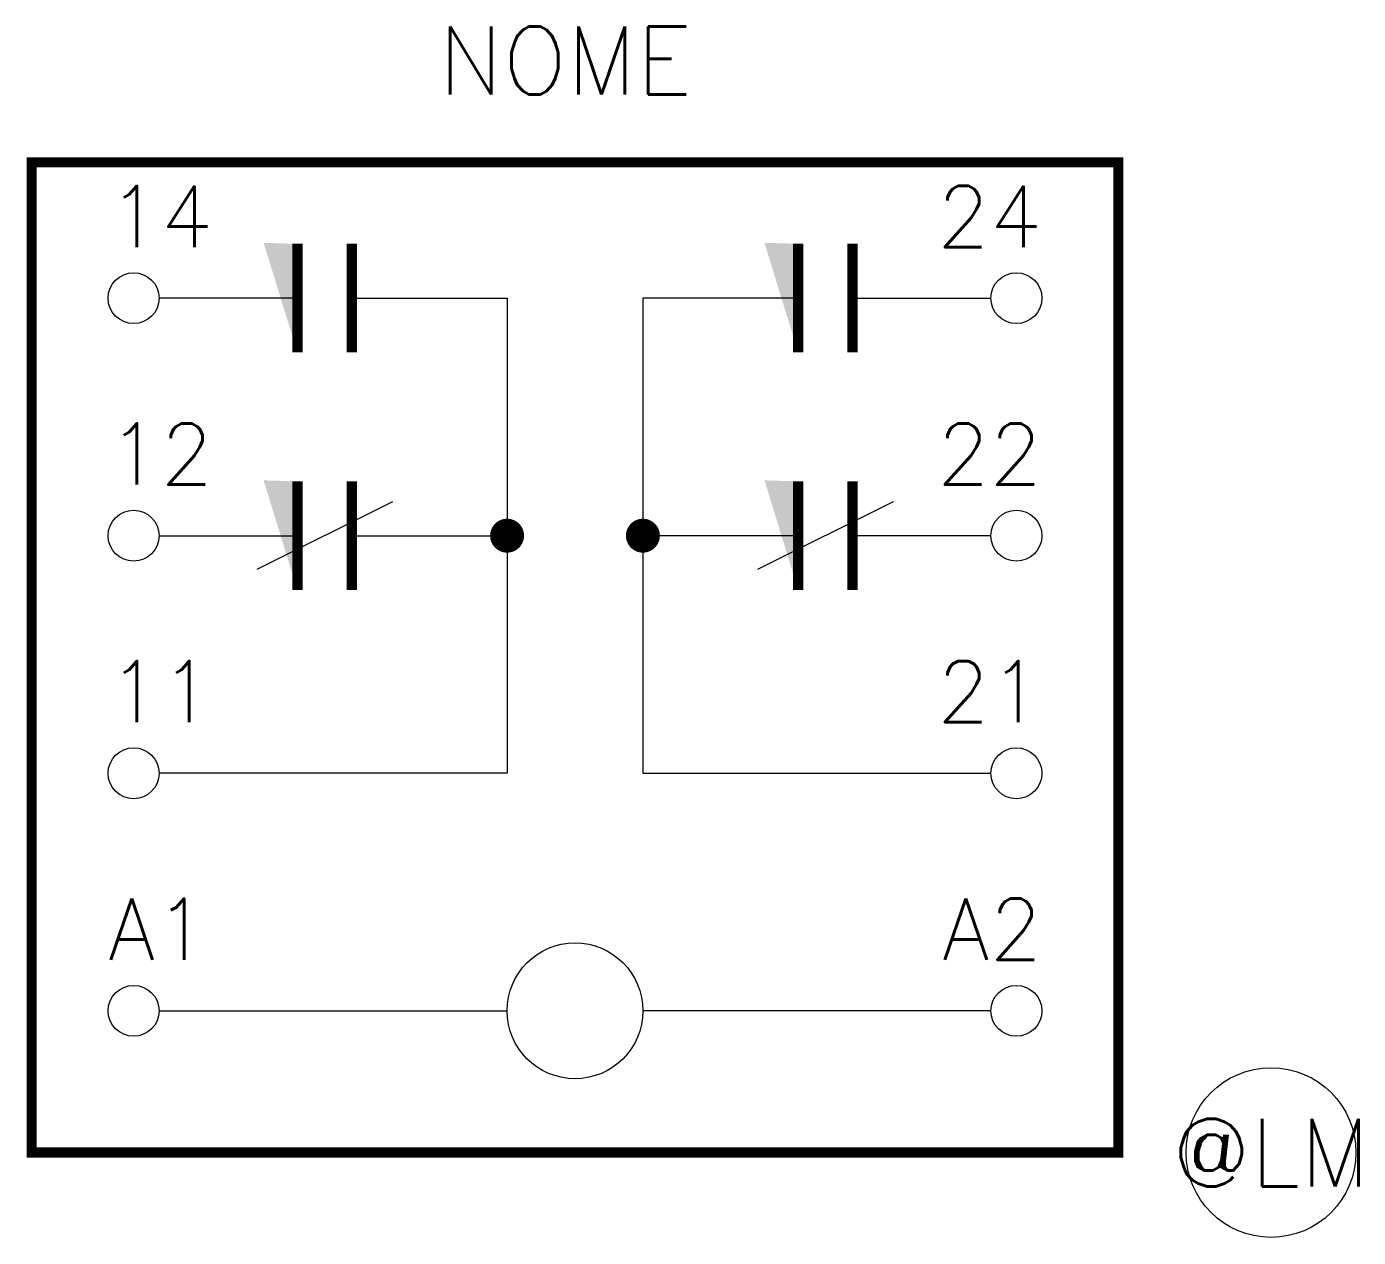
# Model space of a CAD drawing. Header units: millimetres. Extents: x -0.1 to 39.1, y -31.7 to 4.
import ezdxf
from ezdxf.enums import TextEntityAlignment as Align

# ---------------------------------------------------------------- set-up
doc = ezdxf.new("R2010")
doc.units = ezdxf.units.MM
doc.styles.add('ROMANS', font='romans', dxfattribs={"height": 0.2})

msp = doc.modelspace()

# ---------------------------------------------------------------- linework, layer by layer
at = {"color": 5, "const_width": 0.3}
msp.add_lwpolyline([(0, 0), (32, 0), (32, -29.176), (0, -29.176)], close=True, dxfattribs=at)
at = {"const_width": 0.3}
for points in [[(7.825, -5.6), (7.825, -2.4)], [(9.425, -5.6), (9.425, -2.4)], [(22.575, -5.6), (22.575, -2.4)], [(24.175, -5.6), (24.175, -2.4)], [(7.825, -12.6), (7.825, -9.4)], [(9.425, -12.6), (9.425, -9.4)], [(22.575, -12.6), (22.575, -9.4)], [(24.175, -12.6), (24.175, -9.4)]]:
    msp.add_lwpolyline(points, dxfattribs=at)
for points in [[(9.425, -4), (14, -4), (14, -18), (3.75, -18)], [(7.825, -4), (3.75, -4)], [(22.575, -4), (18, -4), (18, -18), (28.25, -18)], [(24.175, -4), (28.25, -4)], [(10.625, -10), (6.625, -12)], [(25.375, -10), (21.375, -12)], [(3.75, -11), (7.825, -11)], [(9.425, -11), (14, -11)], [(22.575, -11), (18, -11)], [(28.25, -11), (24.175, -11)], [(3.75, -25), (14, -25)], [(28.25, -25), (18, -25)]]:
    msp.add_lwpolyline(points)
at = {"const_width": 0.5}
for points in [[(14.25, -11, -1), (13.75, -11, -1)], [(17.75, -11, 1), (18.25, -11, 1)]]:
    msp.add_lwpolyline(points, format="xyb", close=True, dxfattribs=at)
for centre, radius in [((3, -4), 0.75), ((29, -4), 0.75), ((3, -11), 0.75), ((29, -11), 0.75), ((3, -18), 0.75), ((29, -18), 0.75), ((16, -25), 2), ((3, -25), 0.75), ((29, -25), 0.75), ((36.5, -29.176), 2.5)]:
    msp.add_circle(centre, radius)
for points in [[(7.825, -5.6), (7.825, -2.4), (6.83, -2.37)], [(22.575, -5.6), (22.575, -2.4), (21.58, -2.37)], [(7.825, -12.6), (7.825, -9.4), (6.83, -9.37)], [(22.575, -12.6), (22.575, -9.4), (21.58, -9.37)]]:
    msp.add_solid(points)

# ---------------------------------------------------------------- texts
at = {"color": 7, "style": 'ROMANS', "flags": 4}
for tag, text, p in [('NOME', 'NOME', (15.714, 3)), ('@LM', '@LM', (36.5, -29.18))]:
    msp.add_attdef(tag, text=text, height=2, dxfattribs=at).set_placement(p, align=Align.MIDDLE_CENTER)
for tag, text, p in [('14', '14', (2.25, -1.594)), ('12', '12', (2.25, -8.594)), ('11', '11', (2.25, -15.594)), ('A1', 'A1', (2.25, -22.594))]:
    msp.add_attdef(tag, text=text, height=1.8, dxfattribs=at).set_placement(p, align=Align.MIDDLE_LEFT)
for tag, text, p in [('24', '24', (29.75, -1.594)), ('22', '22', (29.75, -8.594)), ('21', '21', (29.75, -15.594)), ('A2', 'A2', (29.75, -22.594))]:
    msp.add_attdef(tag, text=text, height=1.8, dxfattribs=at).set_placement(p, align=Align.MIDDLE_RIGHT)

doc.saveas('drawing.dxf')
